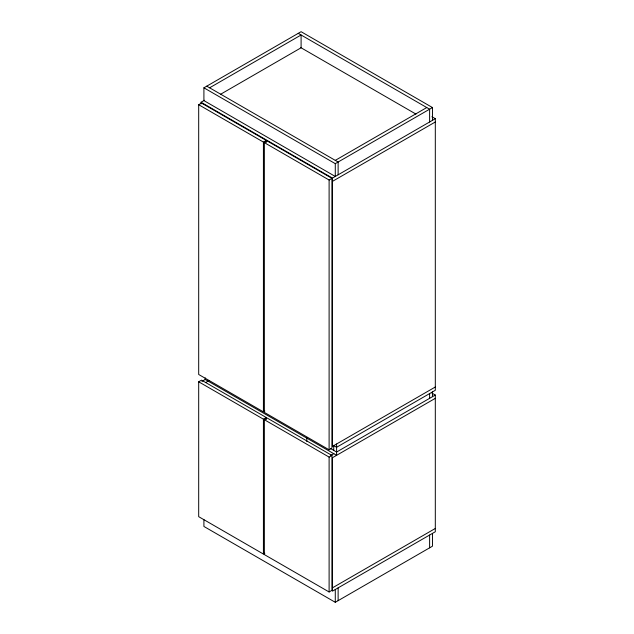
<?xml version="1.0" encoding="UTF-8"?>
<svg xmlns="http://www.w3.org/2000/svg" width="634" height="634" viewBox="0 0 634 634"><rect width="100%" height="100%" fill="white"/><g stroke="black" fill="none" stroke-linecap="round" stroke-linejoin="round"><path stroke-width="0.95" d="M203.91 87.809L335.283 163.659L335.283 176.45L203.91 100.6L203.91 87.809L301.095 31.7L432.467 107.55L432.467 120.341M209.608 87.809L301.095 34.989L301.095 47.78L220.719 94.189M201.057 103.889L201.057 102.248L204.489 100.267M264.846 411.03L263.419 411.854L198.688 374.48L198.688 104.713L201.533 103.073L266.272 140.447L266.272 142.42M198.688 104.713L263.419 142.087L266.272 140.447M264.37 142.642L267.223 140.994L331.954 178.368L331.954 448.135L329.109 449.783L264.37 412.401L264.37 142.642L329.109 180.016L331.954 178.368M335.283 160.37L426.769 107.55M335.283 163.659L432.467 107.55M201.057 102.248L332.43 178.099L435.312 118.693L435.312 390.29L336.599 447.287L333.183 445.314M332.43 181.387L435.312 121.99M264.846 553.228L263.419 554.053L198.688 516.67L198.688 381.795L201.533 380.146L266.272 417.521L266.272 419.494M201.913 381.391L205.345 379.409M205.622 382.54L209.054 380.558M198.688 381.795L263.419 419.169L266.272 417.521M264.37 419.716L267.223 418.068L331.954 455.45L331.954 590.325L329.109 591.974L264.37 554.599L264.37 419.716L329.109 457.09L331.954 455.45M435.312 387.002L332.43 446.399L332.43 178.099M330.441 455.592L333.872 453.611M435.312 398.334L332.43 457.732L332.43 591.15L435.312 531.752L435.312 395.045L336.599 452.034L330.623 448.587M332.43 587.861L435.312 528.463M203.91 519.563L203.91 526.45L335.283 602.3L432.467 546.191L432.467 533.4M298.242 33.348L429.614 109.191L429.614 121.99M431.905 116.727L435.312 118.693M300.801 47.613L415.967 114.104M206.755 86.161L338.128 162.011L338.128 174.802M431.905 393.072L435.312 395.045M432.467 391.931L432.467 396.686M429.614 393.579L429.614 398.334M429.614 535.041L429.614 547.839M338.128 587.861L338.128 600.652M336.599 443.998L336.599 455.331L205.226 379.481L205.226 377.832M335.283 589.509L335.283 602.3M333.746 445.639L333.746 450.394M329.109 180.016L329.109 449.783M329.109 457.09L329.109 591.974M306.793 437.5L306.793 441.446M263.419 142.087L263.419 411.854M263.419 419.169L263.419 554.053"/></g></svg>
